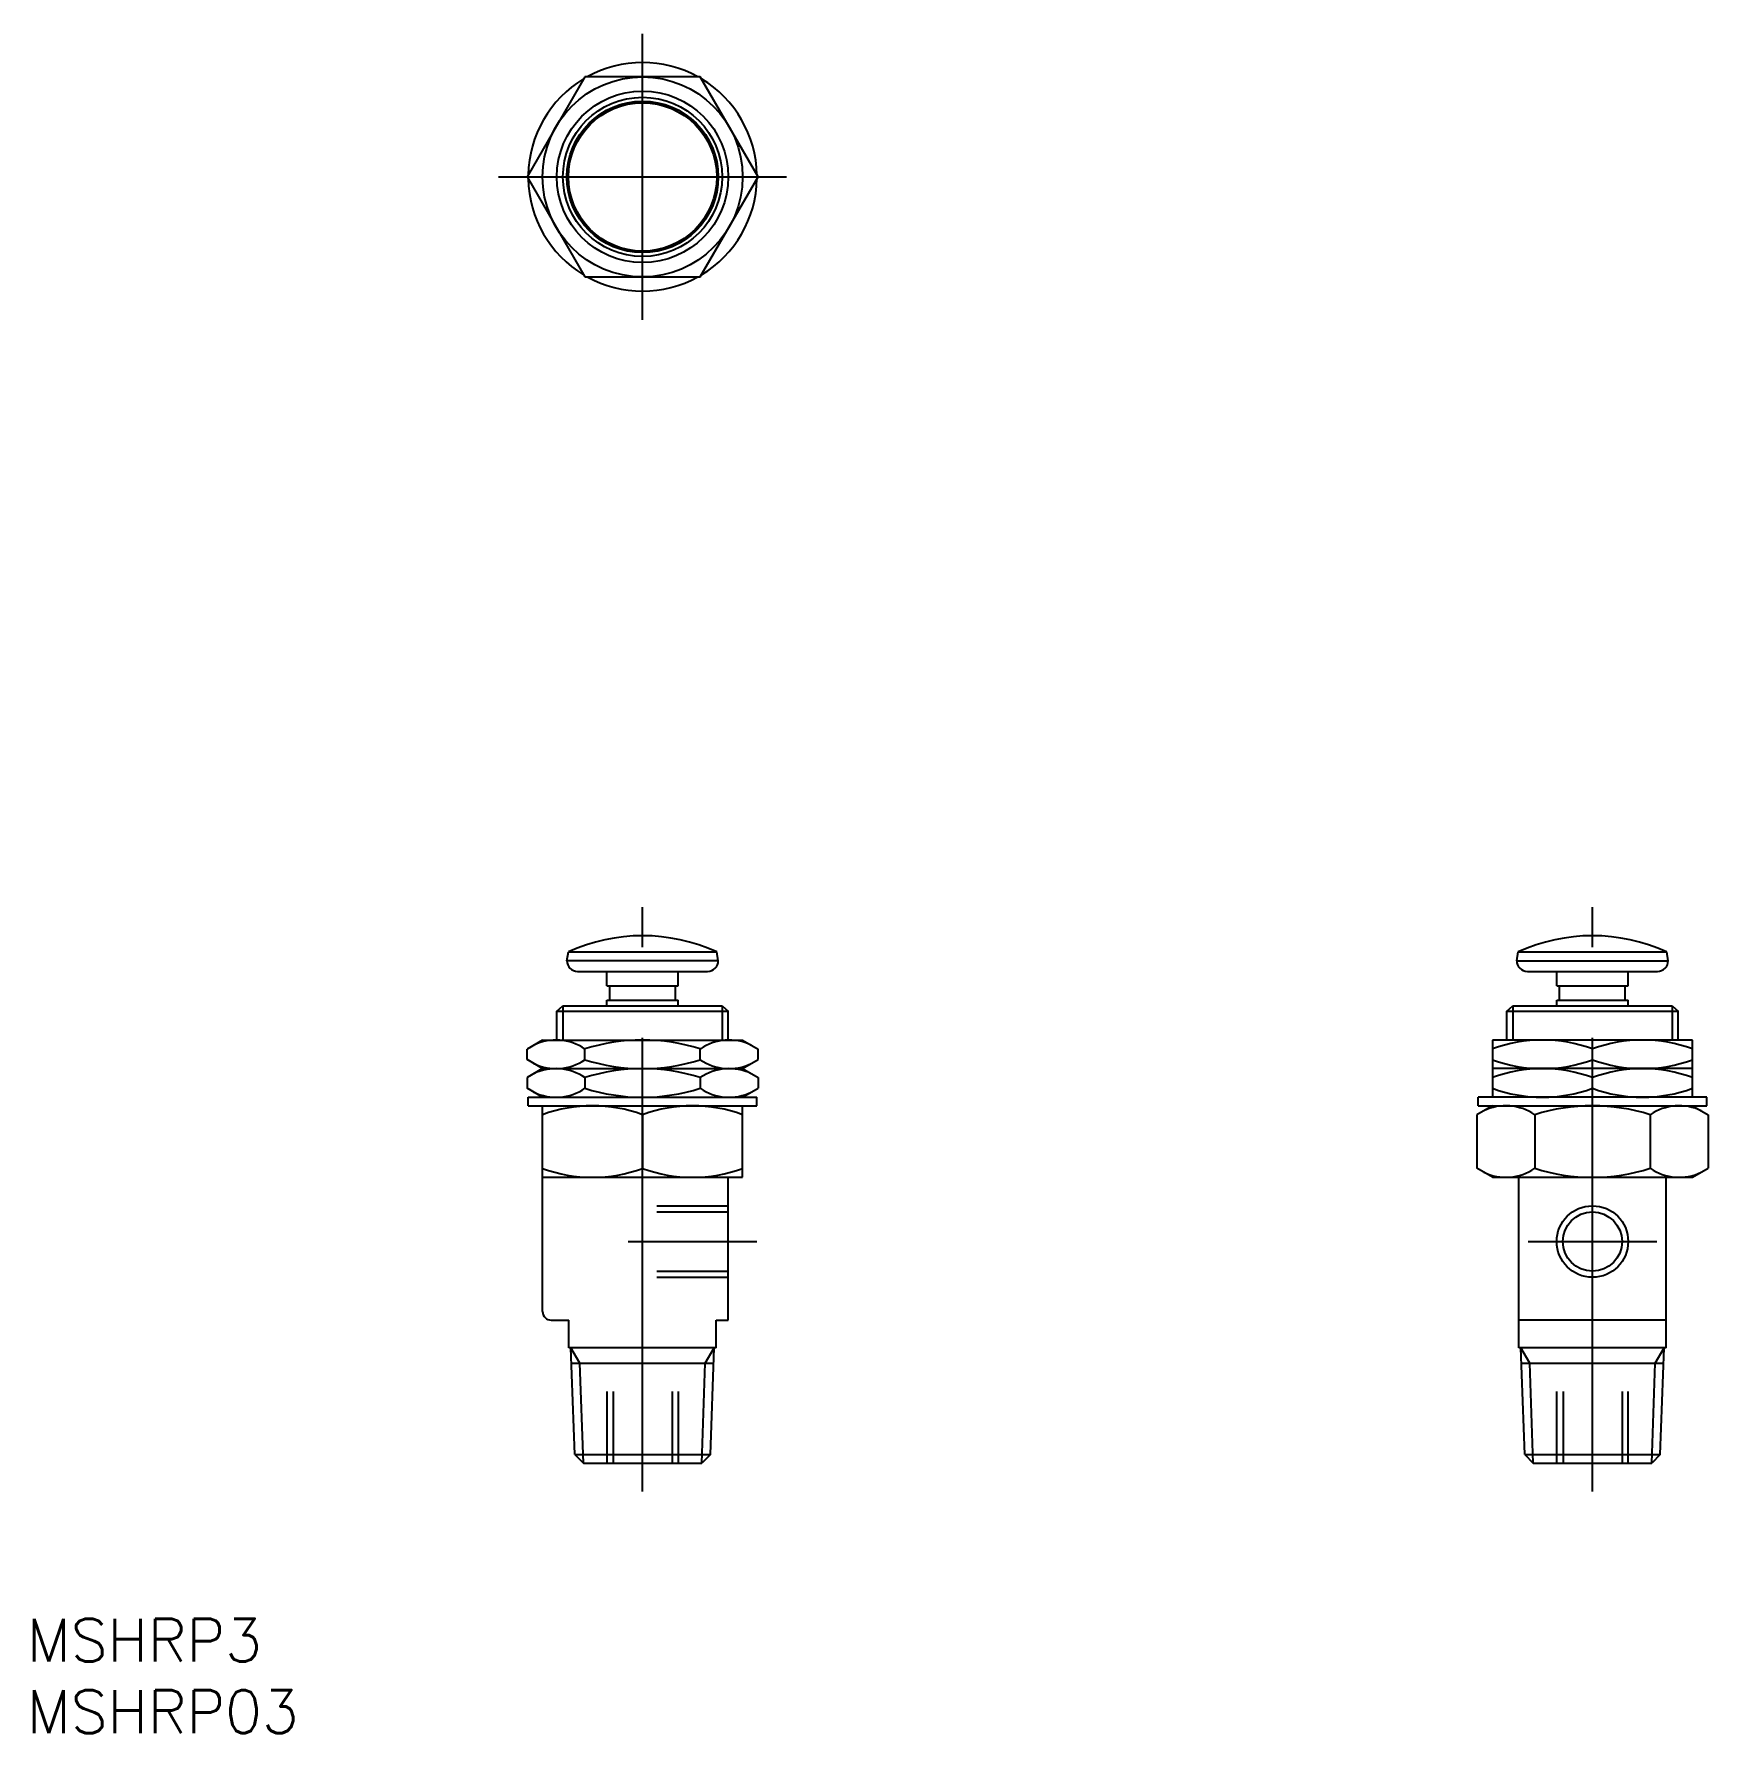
# Model space of a CAD drawing. Extents: x -43 to 75, y -109 to 10.
import ezdxf

# ---------------------------------------------------------------- set-up
doc = ezdxf.new("R2010")
doc.units = 0
doc.linetypes.add('CENTER', pattern=[50.8, 31.75, -6.35, 6.35, -6.35])
doc.linetypes.add('DASHED', pattern=[19.05, 12.7, -6.35])
doc.layers.get('0').update_dxf_attribs({"linetype": 'CONTINUOUS'})
doc.layers.add('CENTER', color=1, linetype='CENTER')
doc.styles.get("Standard").update_dxf_attribs({"font": 'txt.shx', "height": 3, "bigfont": 'bigfont.shx'})

# ---------------------------------------------------------------- blocks, each defined once
blk = doc.blocks.new('*U8')
at = {"color": 7, "linetype": 'CONTINUOUS'}
blk.add_text('MSHRP3', height=3, dxfattribs=at).set_placement((-43.1, -103.89))
blk = doc.blocks.new('*U9')
at = {"color": 7, "linetype": 'CONTINUOUS'}
blk.add_text('MSHRP03', height=3, dxfattribs=at).set_placement((-43.1, -108.89))

msp = doc.modelspace()

# ---------------------------------------------------------------- linework, layer by layer
at = {"color": 7, "linetype": 'CONTINUOUS'}
for p, q in [((-4.04, 7), (-8.08, 0)), ((4.04, 7), (-4.04, 7)), ((8.08, 0), (4.04, 7)), ((-8.08, 0), (-4.04, -7)), ((4.04, -7), (8.08, 0)), ((-4.04, -7), (4.04, -7)), ((-5.3, -54.85), (-5.19, -54.23)), ((-5.19, -54.23), (5.19, -54.23)), ((5.3, -54.85), (5.19, -54.23)), ((61.17, -54.85), (61.28, -54.23)), ((61.28, -54.23), (71.67, -54.23)), ((71.77, -54.85), (71.67, -54.23)), ((5.3, -54.85), (-5.3, -54.85)), ((-4.55, -55.6), (4.55, -55.6)), ((-2.5, -56.6), (-2.5, -55.6)), ((2.5, -56.6), (2.5, -55.6)), ((61.17, -54.85), (71.77, -54.85)), ((61.92, -55.6), (71.02, -55.6)), ((63.97, -56.6), (63.97, -55.6)), ((68.97, -56.6), (68.97, -55.6)), ((-2.5, -56.6), (2.5, -56.6)), ((-2.3, -57.6), (-2.3, -56.6)), ((2.3, -57.6), (2.3, -56.6)), ((63.97, -56.6), (68.97, -56.6)), ((64.17, -57.6), (64.17, -56.6)), ((68.77, -57.6), (68.77, -56.6)), ((-6, -58.37), (-5.57, -58)), ((-5.57, -58), (5.57, -58)), ((-2.5, -57.6), (2.5, -57.6)), ((-2.5, -58), (-2.5, -57.6)), ((2.5, -58), (2.5, -57.6)), ((5.57, -58), (6, -58.37)), ((60.47, -58.37), (60.91, -58)), ((60.91, -58), (72.04, -58)), ((63.97, -57.6), (68.97, -57.6)), ((63.97, -58), (63.97, -57.6)), ((68.97, -58), (68.97, -57.6)), ((72.04, -58), (72.47, -58.37)), ((-6, -60.4), (-6, -58.37)), ((-6, -58.37), (6, -58.37)), ((6, -60.4), (6, -58.37)), ((60.47, -60.4), (60.47, -58.37)), ((60.47, -58.37), (72.47, -58.37)), ((72.47, -60.4), (72.47, -58.37)), ((-7, -60.4), (-8.08, -61.03)), ((-7, -60.4), (7, -60.4)), ((-6, -60.4), (6, -60.4)), ((7, -60.4), (8.08, -61.03)), ((59.47, -60.4), (59.47, -62.4)), ((73.47, -60.4), (59.47, -60.4)), ((73.47, -62.4), (73.47, -60.4)), ((-8.08, -61.77), (-8.08, -61.03)), ((-7, -62.4), (-8.08, -61.77)), ((-4.04, -61.77), (-4.04, -61.03)), ((4.04, -61.77), (4.04, -61.03)), ((7, -62.4), (8.08, -61.77)), ((8.08, -61.77), (8.08, -61.03)), ((66.47, -61.77), (66.47, -61.03)), ((-7, -62.4), (-8.08, -63.03)), ((-7, -62.4), (7, -62.4)), ((7, -62.4), (8.08, -63.03)), ((73.47, -62.4), (59.47, -62.4)), ((59.47, -62.4), (59.47, -64.4)), ((73.47, -62.4), (59.47, -62.4)), ((73.47, -64.4), (73.47, -62.4)), ((-8.08, -63.03), (-8.08, -63.77)), ((-7, -64.4), (-8.08, -63.77)), ((-4.04, -63.03), (-4.04, -63.77)), ((4.04, -63.03), (4.04, -63.77)), ((7, -64.4), (8.08, -63.77)), ((8.08, -63.03), (8.08, -63.77)), ((66.47, -63.77), (66.47, -63.03)), ((-8, -65), (-8, -64.4)), ((-8, -64.4), (8, -64.4)), ((-8, -65), (8, -65)), ((-7, -79.4), (-7, -65)), ((7, -70), (7, -65)), ((8, -65), (8, -64.4)), ((59.47, -65), (58.39, -65.63)), ((58.47, -65), (58.47, -64.4)), ((74.47, -64.4), (58.47, -64.4)), ((58.47, -65), (74.47, -65)), ((59.47, -65), (73.47, -65)), ((73.47, -65), (74.56, -65.63)), ((74.47, -65), (74.47, -64.4)), ((0, -65.63), (0, -69.37)), ((58.39, -65.63), (58.39, -69.37)), ((62.43, -65.63), (62.43, -69.37)), ((70.52, -65.63), (70.52, -69.37)), ((74.56, -65.63), (74.56, -69.37)), ((-7, -70), (7, -70)), ((6, -80), (6, -70)), ((59.47, -70), (58.39, -69.37)), ((59.47, -70), (73.47, -70)), ((61.32, -81.93), (61.32, -70)), ((71.62, -81.93), (71.62, -70)), ((73.47, -70), (74.56, -69.37)), ((-6.4, -80), (-5.15, -80)), ((-5.15, -81.93), (-5.15, -80)), ((5.15, -80), (6, -80)), ((5.15, -81.93), (5.15, -80)), ((71.62, -80), (61.32, -80)), ((5.15, -81.93), (-5.15, -81.93)), ((-4.75, -89.4), (-5.01, -81.93)), ((4.75, -89.4), (5.01, -81.93)), ((71.62, -81.93), (61.32, -81.93)), ((61.73, -89.4), (61.47, -81.93)), ((71.22, -89.4), (71.48, -81.93)), ((-4.97, -83), (4.97, -83)), ((61.5, -83), (71.44, -83)), ((-4.75, -89.4), (-4.14, -90)), ((-4.75, -89.4), (4.75, -89.4)), ((-4.14, -90), (4.14, -90)), ((-3.94, -90), (3.94, -90)), ((4.75, -89.4), (4.14, -90)), ((61.73, -89.4), (62.33, -90)), ((61.73, -89.4), (71.22, -89.4)), ((62.33, -90), (70.62, -90)), ((62.33, -90), (70.62, -90)), ((62.53, -90), (70.42, -90)), ((71.22, -89.4), (70.62, -90))]:
    msp.add_line(p, q, dxfattribs=at)
at = {"color": 3, "linetype": 'CONTINUOUS'}
for p, q in [((-5.57, -58), (-5.57, -60.39)), ((5.57, -58), (5.57, -60.4)), ((60.91, -58), (60.91, -60.39)), ((72.04, -58), (72.04, -60.4)), ((-4.39, -83), (-5.01, -81.93)), ((4.39, -83), (5.01, -81.93)), ((62.09, -83), (61.47, -81.93)), ((70.86, -83), (71.48, -81.93)), ((-4.14, -90), (-4.39, -83)), ((4.14, -90), (4.39, -83)), ((62.33, -90), (62.09, -83)), ((70.62, -90), (70.86, -83))]:
    msp.add_line(p, q, dxfattribs=at)
at = {"color": 3, "linetype": 'DASHED'}
for p, q in [((1, -72), (6, -72)), ((1, -72.43), (6, -72.43)), ((1, -76.57), (6, -76.57)), ((1, -77), (6, -77)), ((-2.5, -85), (-2.5, -90)), ((-2.07, -85), (-2.07, -90)), ((2.07, -85), (2.07, -90)), ((2.5, -85), (2.5, -90)), ((63.97, -90), (63.97, -85)), ((64.41, -85), (64.41, -90)), ((68.54, -85), (68.54, -90)), ((68.97, -90), (68.97, -85))]:
    msp.add_line(p, q, dxfattribs=at)
at = {"color": 7, "linetype": 'CONTINUOUS'}
for centre, radius in [((0, 0), 7), ((0, 0), 6), ((0, 0), 5.3), ((0, 0), 5.19), ((66.47, -74.5), 2.07)]:
    msp.add_circle(centre, radius, dxfattribs=at)
at = {"color": 3, "linetype": 'CONTINUOUS'}
for centre, radius in [((0, 0), 5.57), ((66.47, -74.5), 2.5)]:
    msp.add_circle(centre, radius, dxfattribs=at)
at = {"color": 7, "linetype": 'CONTINUOUS'}
for centre, radius, start, end in [((0, 0), 8, 61.045, 118.955), ((0, 0), 8, 121.045, 178.955), ((0, 0), 8, 1.045, 58.955), ((0, 0), 8, 181.045, 238.955), ((0, 0), 8, 301.045, 358.955), ((0, 0), 8, 241.045, 298.955), ((0, -65.6), 12.5, 65.4659, 114.5341), ((66.47, -65.6), 12.5, 65.4659, 114.5341), ((-4.55, -54.85), 0.75, 180, 270), ((4.55, -54.85), 0.75, 270, 0), ((61.92, -54.85), 0.75, 180, 270), ((71.02, -54.85), 0.75, 270, 0), ((-6.06, -63.98), 3.58, 55.6158, 115.6158), ((0, -73.77), 13.37, 72.412, 107.588), ((6.06, -63.98), 3.58, 64.3842, 124.3842), ((62.97, -70.51), 10.11, 69.7438, 110.2562), ((69.97, -70.51), 10.11, 69.7438, 110.2562), ((-6.06, -58.82), 3.58, 244.3842, 304.3842), ((0, -49.03), 13.37, 252.412, 287.588), ((6.06, -58.82), 3.58, 235.6158, 295.6158), ((62.97, -52.29), 10.11, 249.7438, 290.2562), ((69.97, -52.29), 10.11, 249.7438, 290.2562), ((-6.06, -65.98), 3.58, 55.6158, 115.6158), ((0, -75.77), 13.37, 72.412, 107.588), ((6.06, -65.98), 3.58, 64.3842, 124.3842), ((62.97, -72.51), 10.11, 69.7438, 110.2562), ((69.97, -72.51), 10.11, 69.7438, 110.2562), ((-6.06, -60.82), 3.58, 244.3842, 304.3842), ((0, -51.03), 13.37, 252.412, 287.588), ((6.06, -60.82), 3.58, 235.6158, 295.6158), ((62.97, -54.29), 10.11, 249.7438, 290.2562), ((69.97, -54.29), 10.11, 249.7438, 290.2562), ((-3.5, -75.12), 10.12, 69.7742, 110.2258), ((3.5, -75.12), 10.12, 69.7742, 110.2258), ((60.41, -68.58), 3.58, 55.6158, 115.6158), ((66.47, -78.37), 13.37, 72.412, 107.588), ((72.54, -68.58), 3.58, 64.3842, 124.3842), ((-3.5, -59.88), 10.12, 249.7742, 290.2258), ((3.5, -59.88), 10.12, 249.7742, 290.2258), ((60.41, -66.42), 3.58, 244.3842, 304.3842), ((66.47, -56.63), 13.37, 252.412, 287.588), ((72.54, -66.42), 3.58, 235.6158, 295.6158), ((-6.4, -79.4), 0.6, 180, 270)]:
    msp.add_arc(centre, radius, start, end, dxfattribs=at)
at = {"layer": 'CENTER', "color": 1, "linetype": 'CENTER'}
for p, q in [((0, -10), (0, 10)), ((-10.08, 0), (10.08, 0)), ((0, -92), (0, -51.1)), ((66.47, -92), (66.47, -51.1)), ((-1, -74.5), (8, -74.5)), ((61.97, -74.5), (70.97, -74.5))]:
    msp.add_line(p, q, dxfattribs=at)

# ---------------------------------------------------------------- block references
at = {"color": 7, "linetype": 'CONTINUOUS'}
for name in ['*U8', '*U9']:
    msp.add_blockref(name, (0, 0), dxfattribs=at)

doc.saveas('drawing.dxf')
